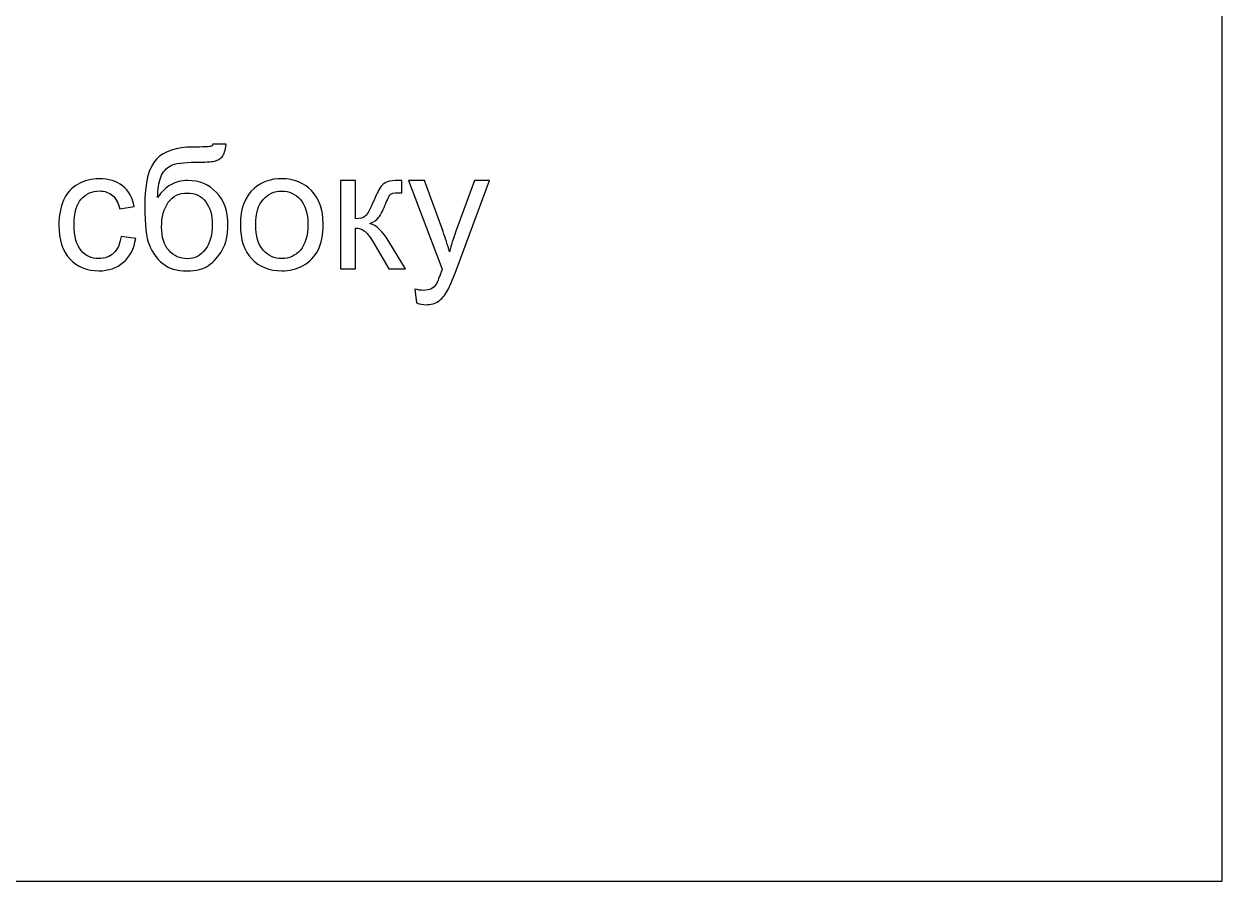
# Model space of a CAD drawing. Header units: centimetres. Extents: x -84 to 84, y -59 to 59.
# Drawn here: x 63.05 to 84.1, y -59.45 to -44.39 of the extents above; entities that cross this region are included whole.
import ezdxf

# ---------------------------------------------------------------- set-up
doc = ezdxf.new("R2010")
doc.units = ezdxf.units.CM
doc.header["$MEASUREMENT"] = 0
doc.layers.add('layer 1', color=7, linetype='Continuous')

msp = doc.modelspace()

# ---------------------------------------------------------------- linework, layer by layer
at = {"layer": 'layer 1', "color": 250}
msp.add_lwpolyline([(-84.1, -59.44999), (84.1, -59.44999), (84.1, 59.44999), (-84.1, 59.44999), (-84.1, -59.44999)], close=True, dxfattribs=at)
for points, knots in [([(66.36423, -46.49788), (66.36423, -46.49788), (66.59763, -46.50087), (66.59763, -46.50087), (66.59763, -46.50087), (66.58716, -46.60511), (66.56372, -46.67792), (66.52831, -46.71882), (66.52831, -46.71882), (66.4929, -46.75971), (66.44752, -46.78565), (66.39166, -46.79761), (66.39166, -46.79761), (66.3358, -46.80909), (66.22608, -46.81507), (66.063, -46.81507), (66.063, -46.81507), (65.84655, -46.81507), (65.69893, -46.83602), (65.62013, -46.87791), (65.62013, -46.87791), (65.54183, -46.9198), (65.48497, -46.98663), (65.45056, -47.0784), (65.45056, -47.0784), (65.41615, -47.17066), (65.3972, -47.28886), (65.39321, -47.43399), (65.39321, -47.43399), (65.45954, -47.33524), (65.53684, -47.26143), (65.62561, -47.21206), (65.62561, -47.21206), (65.71389, -47.16268), (65.81413, -47.13825), (65.92485, -47.13825), (65.92485, -47.13825), (66.12833, -47.13825), (66.2969, -47.20807), (66.43056, -47.34771), (66.43056, -47.34771), (66.56372, -47.48735), (66.63055, -47.67637), (66.63055, -47.91526), (66.63055, -47.91526), (66.63055, -48.0963), (66.59713, -48.24492), (66.52981, -48.36062), (66.52981, -48.36062), (66.46248, -48.47633), (66.38268, -48.5661), (66.29042, -48.62944), (66.29042, -48.62944), (66.19865, -48.69278), (66.07297, -48.7242), (65.91438, -48.7242), (65.91438, -48.7242), (65.72985, -48.7242), (65.58671, -48.6823), (65.48447, -48.59802), (65.48447, -48.59802), (65.38224, -48.51373), (65.30393, -48.40601), (65.24908, -48.27484), (65.24908, -48.27484), (65.19471, -48.14368), (65.16728, -47.91476), (65.16728, -47.58909), (65.16728, -47.58909), (65.16728, -47.17964), (65.23661, -46.90384), (65.37475, -46.76171), (65.37475, -46.76171), (65.5129, -46.61957), (65.72586, -46.54875), (66.01312, -46.54875), (66.01312, -46.54875), (66.19217, -46.54875), (66.29341, -46.54576), (66.31785, -46.53977), (66.31785, -46.53977), (66.34179, -46.53379), (66.35725, -46.51982), (66.36423, -46.49788)], [0, 0, 0, 0, 0.04545455, 0.04545455, 0.04545455, 0.04545455, 0.09090909, 0.09090909, 0.09090909, 0.09090909, 0.13636364, 0.13636364, 0.13636364, 0.13636364, 0.18181818, 0.18181818, 0.18181818, 0.18181818, 0.22727273, 0.22727273, 0.22727273, 0.22727273, 0.27272727, 0.27272727, 0.27272727, 0.27272727, 0.31818182, 0.31818182, 0.31818182, 0.31818182, 0.36363636, 0.36363636, 0.36363636, 0.36363636, 0.40909091, 0.40909091, 0.40909091, 0.40909091, 0.45454545, 0.45454545, 0.45454545, 0.45454545, 0.5, 0.5, 0.5, 0.5, 0.54545455, 0.54545455, 0.54545455, 0.54545455, 0.59090909, 0.59090909, 0.59090909, 0.59090909, 0.63636364, 0.63636364, 0.63636364, 0.63636364, 0.68181818, 0.68181818, 0.68181818, 0.68181818, 0.72727273, 0.72727273, 0.72727273, 0.72727273, 0.77272727, 0.77272727, 0.77272727, 0.77272727, 0.81818182, 0.81818182, 0.81818182, 0.81818182, 0.86363636, 0.86363636, 0.86363636, 0.86363636, 0.90909091, 0.90909091, 0.90909091, 0.90909091, 1, 1, 1, 1]), ([(64.75135, -48.12273), (64.75135, -48.12273), (65.00869, -48.15864), (65.00869, -48.15864), (65.00869, -48.15864), (64.98026, -48.33569), (64.90844, -48.47384), (64.79224, -48.57408), (64.79224, -48.57408), (64.67604, -48.67432), (64.5329, -48.7242), (64.36384, -48.7242), (64.36384, -48.7242), (64.15188, -48.7242), (63.98131, -48.65487), (63.85264, -48.51623), (63.85264, -48.51623), (63.72347, -48.37758), (63.65913, -48.17909), (63.65913, -47.92075), (63.65913, -47.92075), (63.65913, -47.75318), (63.68706, -47.60705), (63.74242, -47.48137), (63.74242, -47.48137), (63.79778, -47.35619), (63.88207, -47.26193), (63.99577, -47.19959), (63.99577, -47.19959), (64.10899, -47.13675), (64.23217, -47.10533), (64.36583, -47.10533), (64.36583, -47.10533), (64.5339, -47.10533), (64.67205, -47.14772), (64.77878, -47.233), (64.77878, -47.233), (64.886, -47.31829), (64.95483, -47.43948), (64.98475, -47.59608), (64.98475, -47.59608), (64.98475, -47.59608), (64.7304, -47.63498), (64.7304, -47.63498), (64.7304, -47.63498), (64.70596, -47.53074), (64.66307, -47.45244), (64.60073, -47.39958), (64.60073, -47.39958), (64.53889, -47.34721), (64.46408, -47.32078), (64.3763, -47.32078), (64.3763, -47.32078), (64.24364, -47.32078), (64.13592, -47.36816), (64.05263, -47.46292), (64.05263, -47.46292), (63.96984, -47.55817), (63.92845, -47.70779), (63.92845, -47.91327), (63.92845, -47.91327), (63.92845, -48.12173), (63.96834, -48.27285), (64.04814, -48.36711), (64.04814, -48.36711), (64.12844, -48.46137), (64.23267, -48.50875), (64.36084, -48.50875), (64.36084, -48.50875), (64.46458, -48.50875), (64.55086, -48.47733), (64.61968, -48.41399), (64.61968, -48.41399), (64.689, -48.35115), (64.73289, -48.2539), (64.75135, -48.12273)], [0, 0, 0, 0, 0.05, 0.05, 0.05, 0.05, 0.1, 0.1, 0.1, 0.1, 0.15, 0.15, 0.15, 0.15, 0.2, 0.2, 0.2, 0.2, 0.25, 0.25, 0.25, 0.25, 0.3, 0.3, 0.3, 0.3, 0.35, 0.35, 0.35, 0.35, 0.4, 0.4, 0.4, 0.4, 0.45, 0.45, 0.45, 0.45, 0.5, 0.5, 0.5, 0.5, 0.55, 0.55, 0.55, 0.55, 0.6, 0.6, 0.6, 0.6, 0.65, 0.65, 0.65, 0.65, 0.7, 0.7, 0.7, 0.7, 0.75, 0.75, 0.75, 0.75, 0.8, 0.8, 0.8, 0.8, 0.85, 0.85, 0.85, 0.85, 0.9, 0.9, 0.9, 0.9, 1, 1, 1, 1]), ([(66.84849, -47.91476), (66.84849, -47.62799), (66.92828, -47.41554), (67.08838, -47.27739), (67.08838, -47.27739), (67.22154, -47.16268), (67.38462, -47.10533), (67.57663, -47.10533), (67.57663, -47.10533), (67.78959, -47.10533), (67.96414, -47.17515), (68.09979, -47.31479), (68.09979, -47.31479), (68.23495, -47.45394), (68.30277, -47.64695), (68.30277, -47.89282), (68.30277, -47.89282), (68.30277, -48.09231), (68.27285, -48.24891), (68.213, -48.36312), (68.213, -48.36312), (68.15316, -48.47733), (68.06588, -48.5661), (67.95117, -48.62944), (67.95117, -48.62944), (67.83696, -48.69278), (67.71178, -48.7242), (67.57663, -48.7242), (67.57663, -48.7242), (67.35918, -48.7242), (67.18363, -48.65487), (67.04947, -48.51573), (67.04947, -48.51573), (66.91532, -48.37658), (66.84849, -48.1761), (66.84849, -47.91476)], [0, 0, 0, 0, 0.1, 0.1, 0.1, 0.1, 0.2, 0.2, 0.2, 0.2, 0.3, 0.3, 0.3, 0.3, 0.4, 0.4, 0.4, 0.4, 0.5, 0.5, 0.5, 0.5, 0.6, 0.6, 0.6, 0.6, 0.7, 0.7, 0.7, 0.7, 0.8, 0.8, 0.8, 0.8, 1, 1, 1, 1]), ([(68.60849, -47.13825), (68.60849, -47.13825), (68.87182, -47.13825), (68.87182, -47.13825), (68.87182, -47.13825), (68.87182, -47.13825), (68.87182, -47.80853), (68.87182, -47.80853), (68.87182, -47.80853), (68.95561, -47.80853), (69.01446, -47.79257), (69.04837, -47.76016), (69.04837, -47.76016), (69.08178, -47.72824), (69.13116, -47.63498), (69.19699, -47.47987), (69.19699, -47.47987), (69.24886, -47.35719), (69.29075, -47.27639), (69.32267, -47.23749), (69.32267, -47.23749), (69.35509, -47.19859), (69.39199, -47.17216), (69.43389, -47.15869), (69.43389, -47.15869), (69.47628, -47.14523), (69.54361, -47.13825), (69.63587, -47.13825), (69.63587, -47.13825), (69.63587, -47.13825), (69.68874, -47.13825), (69.68874, -47.13825), (69.68874, -47.13825), (69.68874, -47.13825), (69.68874, -47.35519), (69.68874, -47.35519), (69.68874, -47.35519), (69.68874, -47.35519), (69.61542, -47.3537), (69.61542, -47.3537), (69.61542, -47.3537), (69.5461, -47.3537), (69.50171, -47.36417), (69.48226, -47.38462), (69.48226, -47.38462), (69.46181, -47.40606), (69.43039, -47.4699), (69.3885, -47.57613), (69.3885, -47.57613), (69.3486, -47.67787), (69.3122, -47.74819), (69.27878, -47.78709), (69.27878, -47.78709), (69.24587, -47.82599), (69.1945, -47.8614), (69.12517, -47.89382), (69.12517, -47.89382), (69.23839, -47.92424), (69.3501, -48.02947), (69.45982, -48.21001), (69.45982, -48.21001), (69.45982, -48.21001), (69.74858, -48.69128), (69.74858, -48.69128), (69.74858, -48.69128), (69.74858, -48.69128), (69.45932, -48.69128), (69.45932, -48.69128), (69.45932, -48.69128), (69.45932, -48.69128), (69.17455, -48.2115), (69.17455, -48.2115), (69.17455, -48.2115), (69.11719, -48.11425), (69.06732, -48.05042), (69.02493, -48.0195), (69.02493, -48.0195), (68.98204, -47.98857), (68.93117, -47.97311), (68.87182, -47.97311), (68.87182, -47.97311), (68.87182, -47.97311), (68.87182, -48.69128), (68.87182, -48.69128), (68.87182, -48.69128), (68.87182, -48.69128), (68.60849, -48.69128), (68.60849, -48.69128), (68.60849, -48.69128), (68.60849, -48.69128), (68.60849, -47.13825), (68.60849, -47.13825)], [0, 0, 0, 0, 0.04166667, 0.04166667, 0.04166667, 0.04166667, 0.08333333, 0.08333333, 0.08333333, 0.08333333, 0.125, 0.125, 0.125, 0.125, 0.16666667, 0.16666667, 0.16666667, 0.16666667, 0.20833333, 0.20833333, 0.20833333, 0.20833333, 0.25, 0.25, 0.25, 0.25, 0.29166667, 0.29166667, 0.29166667, 0.29166667, 0.33333333, 0.33333333, 0.33333333, 0.33333333, 0.375, 0.375, 0.375, 0.375, 0.41666667, 0.41666667, 0.41666667, 0.41666667, 0.45833333, 0.45833333, 0.45833333, 0.45833333, 0.5, 0.5, 0.5, 0.5, 0.54166667, 0.54166667, 0.54166667, 0.54166667, 0.58333333, 0.58333333, 0.58333333, 0.58333333, 0.625, 0.625, 0.625, 0.625, 0.66666667, 0.66666667, 0.66666667, 0.66666667, 0.70833333, 0.70833333, 0.70833333, 0.70833333, 0.75, 0.75, 0.75, 0.75, 0.79166667, 0.79166667, 0.79166667, 0.79166667, 0.83333333, 0.83333333, 0.83333333, 0.83333333, 0.875, 0.875, 0.875, 0.875, 0.91666667, 0.91666667, 0.91666667, 0.91666667, 1, 1, 1, 1]), ([(69.94209, -49.28826), (69.94209, -49.28826), (69.91216, -49.04488), (69.91216, -49.04488), (69.91216, -49.04488), (69.97002, -49.06034), (70.01989, -49.06832), (70.06278, -49.06832), (70.06278, -49.06832), (70.12163, -49.06832), (70.16851, -49.05834), (70.20342, -49.03889), (70.20342, -49.03889), (70.23883, -49.01944), (70.26775, -48.99201), (70.2902, -48.9571), (70.2902, -48.9571), (70.30666, -48.93067), (70.33359, -48.86534), (70.37049, -48.7606), (70.37049, -48.7606), (70.37548, -48.74614), (70.38296, -48.72469), (70.39393, -48.69627), (70.39393, -48.69627), (70.39393, -48.69627), (69.80444, -47.13825), (69.80444, -47.13825), (69.80444, -47.13825), (69.80444, -47.13825), (70.08572, -47.13825), (70.08572, -47.13825), (70.08572, -47.13825), (70.08572, -47.13825), (70.40989, -48.03496), (70.40989, -48.03496), (70.40989, -48.03496), (70.45228, -48.14817), (70.48969, -48.26786), (70.5231, -48.39354), (70.5231, -48.39354), (70.55353, -48.27534), (70.58943, -48.15864), (70.63133, -48.04393), (70.63133, -48.04393), (70.63133, -48.04393), (70.96248, -47.13825), (70.96248, -47.13825), (70.96248, -47.13825), (70.96248, -47.13825), (71.22531, -47.13825), (71.22531, -47.13825), (71.22531, -47.13825), (71.22531, -47.13825), (70.63831, -48.71821), (70.63831, -48.71821), (70.63831, -48.71821), (70.57497, -48.88828), (70.5256, -49.00498), (70.49019, -49.06931), (70.49019, -49.06931), (70.44331, -49.15559), (70.38944, -49.21893), (70.3291, -49.25933), (70.3291, -49.25933), (70.26825, -49.29973), (70.19594, -49.31968), (70.11215, -49.31968), (70.11215, -49.31968), (70.06128, -49.31968), (70.00443, -49.3092), (69.94209, -49.28826)], [0, 0, 0, 0, 0.05263158, 0.05263158, 0.05263158, 0.05263158, 0.10526316, 0.10526316, 0.10526316, 0.10526316, 0.15789474, 0.15789474, 0.15789474, 0.15789474, 0.21052632, 0.21052632, 0.21052632, 0.21052632, 0.26315789, 0.26315789, 0.26315789, 0.26315789, 0.31578947, 0.31578947, 0.31578947, 0.31578947, 0.36842105, 0.36842105, 0.36842105, 0.36842105, 0.42105263, 0.42105263, 0.42105263, 0.42105263, 0.47368421, 0.47368421, 0.47368421, 0.47368421, 0.52631579, 0.52631579, 0.52631579, 0.52631579, 0.57894737, 0.57894737, 0.57894737, 0.57894737, 0.63157895, 0.63157895, 0.63157895, 0.63157895, 0.68421053, 0.68421053, 0.68421053, 0.68421053, 0.73684211, 0.73684211, 0.73684211, 0.73684211, 0.78947368, 0.78947368, 0.78947368, 0.78947368, 0.84210526, 0.84210526, 0.84210526, 0.84210526, 0.89473684, 0.89473684, 0.89473684, 0.89473684, 1, 1, 1, 1]), ([(66.35525, -47.90778), (66.35525, -47.74669), (66.31685, -47.61453), (66.24054, -47.51129), (66.24054, -47.51129), (66.16424, -47.40806), (66.05651, -47.35669), (65.91737, -47.35669), (65.91737, -47.35669), (65.77224, -47.35669), (65.66052, -47.41105), (65.58173, -47.52027), (65.58173, -47.52027), (65.50293, -47.62899), (65.46353, -47.77412), (65.46353, -47.95616), (65.46353, -47.95616), (65.46353, -48.1357), (65.50692, -48.27335), (65.59419, -48.3686), (65.59419, -48.3686), (65.68097, -48.46386), (65.7887, -48.51174), (65.91587, -48.51174), (65.91587, -48.51174), (66.04654, -48.51174), (66.15227, -48.45638), (66.23356, -48.34616), (66.23356, -48.34616), (66.31485, -48.23594), (66.35525, -48.08982), (66.35525, -47.90778)], [0, 0, 0, 0, 0.11111111, 0.11111111, 0.11111111, 0.11111111, 0.22222222, 0.22222222, 0.22222222, 0.22222222, 0.33333333, 0.33333333, 0.33333333, 0.33333333, 0.44444444, 0.44444444, 0.44444444, 0.44444444, 0.55555556, 0.55555556, 0.55555556, 0.55555556, 0.66666667, 0.66666667, 0.66666667, 0.66666667, 0.77777778, 0.77777778, 0.77777778, 0.77777778, 1, 1, 1, 1]), ([(67.1178, -47.91526), (67.1178, -48.11375), (67.16119, -48.26238), (67.24797, -48.36062), (67.24797, -48.36062), (67.33525, -48.45937), (67.44447, -48.50875), (67.57663, -48.50875), (67.57663, -48.50875), (67.7073, -48.50875), (67.81602, -48.45937), (67.90329, -48.36013), (67.90329, -48.36013), (67.99007, -48.26088), (68.03346, -48.10976), (68.03346, -47.90678), (68.03346, -47.90678), (68.03346, -47.71527), (67.98957, -47.57014), (67.9023, -47.47189), (67.9023, -47.47189), (67.81502, -47.37315), (67.7063, -47.32377), (67.57663, -47.32377), (67.57663, -47.32377), (67.44447, -47.32377), (67.33525, -47.37265), (67.24797, -47.4709), (67.24797, -47.4709), (67.16119, -47.56915), (67.1178, -47.71727), (67.1178, -47.91526)], [0, 0, 0, 0, 0.11111111, 0.11111111, 0.11111111, 0.11111111, 0.22222222, 0.22222222, 0.22222222, 0.22222222, 0.33333333, 0.33333333, 0.33333333, 0.33333333, 0.44444444, 0.44444444, 0.44444444, 0.44444444, 0.55555556, 0.55555556, 0.55555556, 0.55555556, 0.66666667, 0.66666667, 0.66666667, 0.66666667, 0.77777778, 0.77777778, 0.77777778, 0.77777778, 1, 1, 1, 1])]:
    msp.add_open_spline(points, degree=3, knots=knots, dxfattribs=at)

doc.saveas('drawing.dxf')
